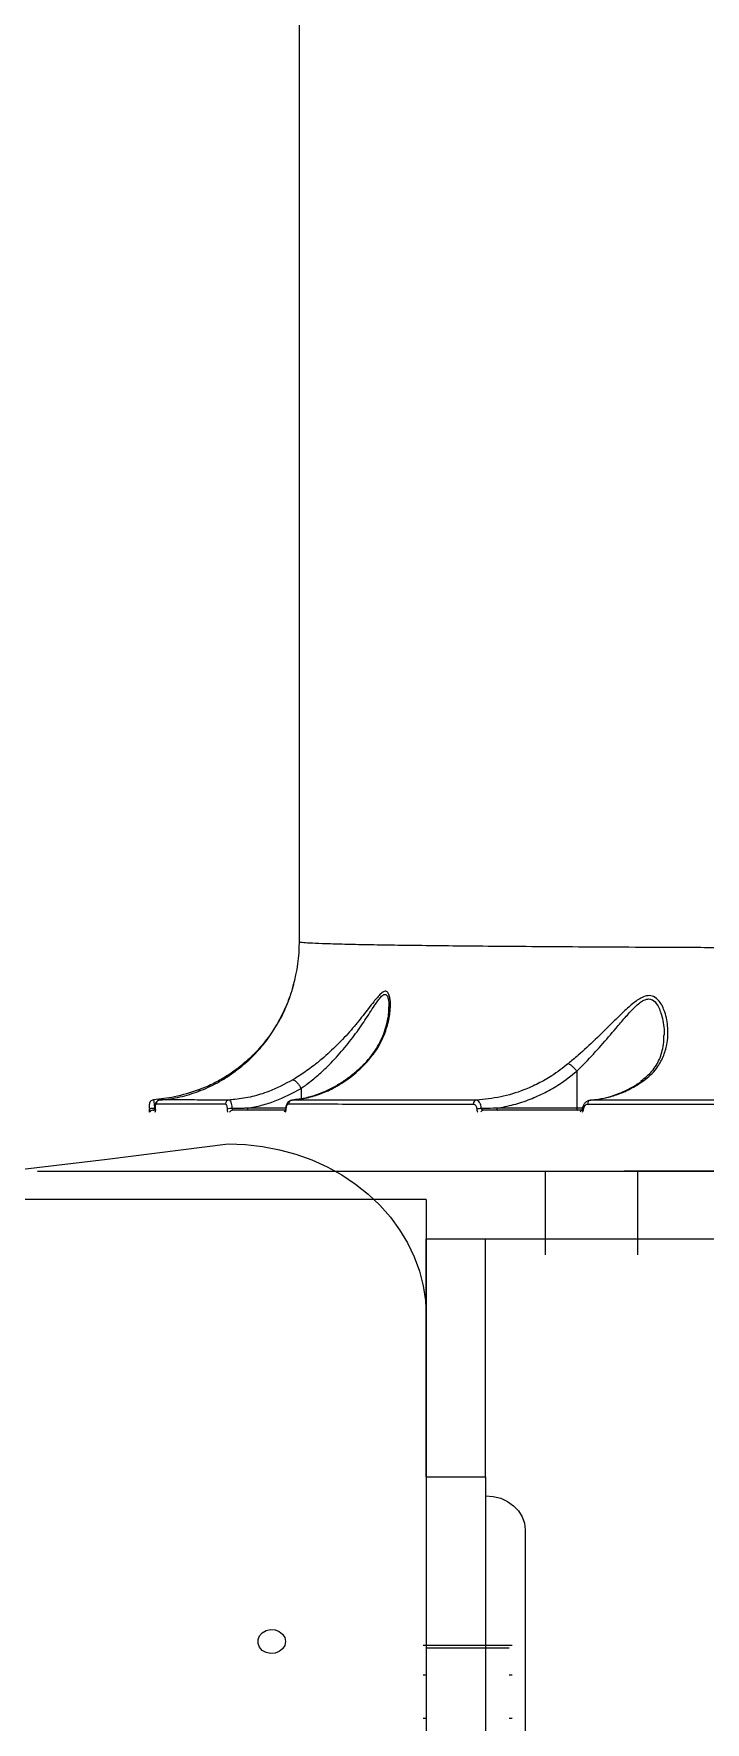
# Model space of a CAD drawing. Header units: millimetres. Extents: x -6104 to 7803, y -6013 to 4803.
# Drawn here: x 24.3 to 193.9, y 405.7 to 832 of the extents above; entities that cross this region are included whole.
import ezdxf

# ---------------------------------------------------------------- set-up
doc = ezdxf.new("R2010")
doc.units = ezdxf.units.MM
doc.layers.add('DIKOM_ОБЪЕКТ', color=7, linetype='Continuous')

# ---------------------------------------------------------------- blocks, each defined once
blk = doc.blocks.new('A$C280819A5')
at = {"color": 7, "linetype": 'Continuous', "lineweight": 15}
for p, q in [((863.92, 30), (533.92, 30)), ((863.92, 30), (863.92, 15)), ((863.92, 30), (923.98, 30)), ((923.98, 30), (923.98, 15)), ((923.98, 30), (923.98, 15)), ((923.98, 30), (923.98, 30)), ((863.92, 15), (623.61, 15)), ((863.92, 15), (923.98, 15)), ((923.98, 15), (923.98, 15)), ((850.51, 5), (794.2, 5))]:
    blk.add_line(p, q, dxfattribs=at)
at = {"color": 7, "linetype": 'Continuous', "lineweight": 15, "flags": 128}
for points in [[(940.54, 141.17), (944.1, 110.56), (947.97, 80)], [(947.97, 80), (947.8, 75.64), (947.31, 71.32), (946.49, 67.06), (945.35, 62.9), (943.91, 58.87), (942.16, 55), (940.13, 51.32), (937.83, 47.86), (935.28, 44.64), (932.49, 41.7), (929.5, 39.04), (926.31, 36.7), (922.96, 34.68), (919.47, 33.02), (915.86, 31.7), (912.17, 30.76), (908.43, 30.19), (904.65, 30)], [(822.35, 65.5), (821.37, 65.69), (820.49, 66.24), (819.82, 67.09), (819.41, 68.14), (819.33, 69.29), (819.58, 70.41), (820.12, 71.37), (820.91, 72.08), (821.85, 72.45), (822.85, 72.45), (823.8, 72.08), (824.58, 71.37), (825.13, 70.41), (825.38, 69.29), (825.29, 68.14), (824.89, 67.09), (824.22, 66.24), (823.34, 65.69), (822.35, 65.5)], [(859.17, 15), (859, 13.05), (858.51, 11.17), (857.71, 9.44), (856.63, 7.93), (855.32, 6.69), (853.82, 5.76), (852.2, 5.19), (850.51, 5)]]:
    blk.add_lwpolyline(points, dxfattribs=at)

msp = doc.modelspace()

# ---------------------------------------------------------------- linework, layer by layer
at = {"layer": 'DIKOM_ОБЪЕКТ', "color": 7, "linetype": 'Continuous', "lineweight": 15}
for p, q in [((91.419, 602.744), (91.419, 900.793)), ((113.995, 586.381), (113.992, 586.142)), ((161.451, 570.071), (161.451, 560.74)), ((89.492, 562.882), (90.453, 562.994)), ((91.835, 565.737), (91.835, 563.172)), ((55.06, 560.671), (54.917, 560.669)), ((88.002, 560.74), (78.329, 560.74)), ((161.451, 560.74), (141.251, 560.74)), ((162.918, 560.74), (161.451, 560.74)), ((25.374, 544.739), (25.266, 544.739)), ((76.418, 544.739), (25.374, 544.739)), ((250.298, 544.739), (76.418, 544.739)), ((153.457, 544.739), (153.457, 523.74)), ((176.749, 544.739), (153.457, 544.739)), ((173.457, 544.84), (173.457, 544.739)), ((180.693, 544.84), (173.457, 544.84)), ((176.749, 544.739), (176.749, 523.74)), ((287.54, 544.739), (176.749, 544.739)), ((180.693, 544.84), (180.693, 544.739)), ((272.873, 544.84), (180.693, 544.84)), ((123.419, 537.739), (-56.581, 537.739)), ((123.419, 537.739), (123.419, 527.74)), ((123.419, 527.74), (123.419, 347.739)), ((123.419, 527.739), (923.419, 527.739)), ((123.419, 527.739), (123.419, 427.739)), ((145.169, 425.097), (122.669, 425.097)), ((144.419, 424.447), (123.419, 424.447)), ((123.419, 417.597), (122.669, 417.597)), ((145.169, 417.597), (144.419, 417.597)), ((122.669, 406.727), (123.419, 406.727)), ((144.419, 406.727), (145.169, 406.727))]:
    msp.add_line(p, q, dxfattribs=at)
at = {"layer": 'DIKOM_ОБЪЕКТ', "color": 7, "linetype": 'Continuous', "lineweight": 15, "flags": 128}
for points in [[(78.329, 560.74), (78.332, 560.642), (78.342, 560.548), (78.358, 560.462), (78.38, 560.386), (78.407, 560.324), (78.437, 560.278), (78.47, 560.249), (78.504, 560.24)], [(88.067, 560.541), (88.016, 560.564), (87.989, 560.585), (87.986, 560.596)], [(141.251, 560.74), (141.254, 560.642), (141.264, 560.548), (141.28, 560.462), (141.302, 560.386), (141.329, 560.324), (141.359, 560.278), (141.392, 560.249), (141.426, 560.24)]]:
    msp.add_lwpolyline(points, dxfattribs=at)
at = {"layer": 'DIKOM_ОБЪЕКТ', "color": 7, "linetype": 'Continuous', "lineweight": 15}
for centre, radius, start, end in [((51.419, 602.74), 40, 343.98916, 0.00405), ((56.225, 561.839), 0.998, 94.0849, 180.00186), ((73.721, 561.836), 0.981, 94.96213, 180.89164), ((89.648, 561.845), 0.966, 96.06763, 181.812), ((136.243, 561.878), 0.929, 100.09589, 184.56892), ((165.108, 561.9), 0.913, 103.16441, 186.217), ((54.419, 559.24), 1, 89.99958, 150.00402), ((54.49, 558.311), 2.396, 79.73581, 112.40846), ((74.272, 556.474), 4.198, 87.20048, 105.02055), ((74.595, 559.292), 0.948, 90.66698, 151.81269), ((88.433, 559.283), 0.979, 127.74083, 152.21479), ((137.517, 554.272), 6.399, 91.45176, 101.77097), ((137.98, 559.44), 0.801, 93.55824, 158.03161), ((162.981, 559.491), 0.752, 95.1472, 160.69553), ((163.191, 560.919), 0.397, 228.42659, 268.81502)]:
    msp.add_arc(centre, radius, start, end, dxfattribs=at)
for points, knots in [([(411.865, 600.842), (404.925, 600.846), (391.04, 600.854), (370.519, 600.871), (350.103, 600.893), (329.889, 600.918), (309.947, 600.949), (290.718, 600.983), (272.251, 601.022), (254.577, 601.064), (237.409, 601.112), (220.829, 601.165), (204.911, 601.224), (190, 601.288), (176.124, 601.357), (163.289, 601.431), (151.288, 601.511), (140.2, 601.598), (130.085, 601.693), (121.162, 601.795), (113.433, 601.902), (106.877, 602.016), (101.388, 602.139), (97.044, 602.271), (93.844, 602.413), (92.014, 602.564), (91.265, 602.674), (91.456, 602.735), (91.473, 602.74)], [0, 0, 0, 0, 0.0392484, 0.0785271, 0.1177753, 0.1581646, 0.1985869, 0.2389761, 0.2782267, 0.3175076, 0.3567582, 0.3971478, 0.4375703, 0.47796, 0.5172392, 0.5565484, 0.5958277, 0.6362446, 0.6766945, 0.7171114, 0.7564553, 0.7958291, 0.835173, 0.8756543, 0.9161683, 0.9566497, 0.9960917, 1, 1, 1, 1]), ([(89.955, 592.013), (89.88, 591.749), (89.734, 591.23), (89.169, 589.394), (88.199, 586.781), (86.522, 583.206), (84.273, 579.509), (81.529, 575.99), (78.482, 572.908), (75.474, 570.443), (72.401, 568.417), (69.259, 566.694), (67.1, 565.821), (65.951, 565.356)], [0, 0, 0, 0, 0.0523513, 0.1026391, 0.2096476, 0.3169509, 0.4385007, 0.5599355, 0.6575553, 0.7550336, 0.8331449, 0.9111718, 1, 1, 1, 1]), ([(83.58, 578.475), (84.531, 579.884), (86.432, 582.7), (88.178, 586.494), (89.167, 589.218), (89.655, 590.823), (89.924, 591.815), (89.979, 592.054), (90.005, 592.167)], [0, 0, 0, 0, 0.2718914, 0.5438224, 0.7273079, 0.8217279, 0.9156777, 1, 1, 1, 1]), ([(108.207, 572.106), (109.077, 573.126), (110.818, 575.166), (112.627, 578.569), (113.881, 582.154), (114.424, 585.462), (114.414, 587.844), (114.143, 589.254), (113.745, 590.097), (113.034, 590.421), (112.079, 589.808), (111.101, 588.768), (109.667, 586.999), (107.538, 584.209), (104.499, 580.441), (101.022, 576.71), (97.493, 573.44), (94.089, 570.753), (91.613, 569.036), (90.182, 568.158), (89.789, 567.918)], [0, 0, 0, 0, 0.0712979, 0.1426958, 0.2203432, 0.2979615, 0.3555857, 0.3853418, 0.414961, 0.4491145, 0.4886698, 0.5175516, 0.546512, 0.6250135, 0.703714, 0.7839244, 0.8640147, 0.9212525, 0.9784145, 1, 1, 1, 1]), ([(91.833, 565.744), (91.834, 565.745), (92.195, 565.997), (93.527, 566.945), (95.806, 568.764), (98.926, 571.622), (102.141, 575.084), (105.285, 579.028), (108.019, 583.009), (109.928, 585.968), (111.22, 587.877), (112, 588.875), (112.576, 589.375), (113.065, 589.534), (113.334, 589.427), (113.644, 589.033), (113.869, 588.386), (114.031, 587.404), (114.005, 586.675), (113.995, 586.381)], [0, 0, 0, 0, 0.0000503, 0.0326781, 0.1206254, 0.2086862, 0.3330774, 0.4576303, 0.5782934, 0.6986325, 0.7410208, 0.7832499, 0.8254349, 0.8383399, 0.8763182, 0.8853404, 0.9280242, 0.9710018, 1, 1, 1, 1]), ([(178.268, 567.649), (178.897, 568.138), (180.155, 569.114), (181.902, 571.125), (183.374, 573.695), (184.381, 577.121), (184.608, 581.007), (183.999, 584.272), (183.105, 586.506), (182.227, 587.948), (181.032, 589.022), (179.474, 589.275), (177.653, 588.69), (175.458, 587.102), (172.943, 584.799), (169.862, 581.728), (166.158, 578.102), (162.432, 574.637), (160.14, 572.699), (159.322, 572.008)], [0, 0, 0, 0, 0.044776, 0.0895831, 0.1609587, 0.2324499, 0.3238544, 0.4152107, 0.4505987, 0.4859292, 0.5329408, 0.5664211, 0.5998001, 0.6530916, 0.7108108, 0.7686684, 0.8592869, 0.9497924, 1, 1, 1, 1]), ([(161.444, 570.097), (161.446, 570.099), (162.186, 570.819), (164.272, 572.9), (167.611, 576.548), (170.913, 580.388), (173.642, 583.644), (175.515, 585.709), (176.996, 587.093), (178.142, 587.935), (179.392, 588.436), (180.766, 588.153), (181.769, 586.989), (182.494, 585.473), (183.195, 583.079), (183.627, 580.888), (183.477, 579.25), (183.461, 579.071)], [0, 0, 0, 0, 0.0002365, 0.0748961, 0.2106429, 0.3465305, 0.431482, 0.5162074, 0.5536602, 0.5909805, 0.6356562, 0.6800716, 0.7447645, 0.795763, 0.8468661, 0.9831823, 1, 1, 1, 1]), ([(107.836, 571.983), (108.164, 572.321), (109.057, 573.241), (110.272, 574.861), (111.512, 576.844), (112.524, 578.99), (113.326, 581.276), (113.823, 583.454), (114.031, 585.182), (114.035, 586.065), (114.037, 586.382)], [0, 0, 0, 0, 0.0760289, 0.2069972, 0.3448007, 0.4883982, 0.6393961, 0.794661, 0.92648, 1, 1, 1, 1]), ([(56.154, 562.835), (56.627, 562.876), (58.739, 563.061), (62.472, 563.782), (67.256, 565.395), (71.637, 567.584), (75.584, 570.229), (79.084, 573.22), (81.728, 576.042), (83.146, 577.905), (83.58, 578.475)], [0, 0, 0, 0, 0.0465649, 0.2078847, 0.3696717, 0.5309377, 0.6671831, 0.8037644, 0.9398799, 1, 1, 1, 1]), ([(177.586, 567.625), (177.736, 567.723), (178.451, 568.19), (179.518, 569.137), (180.769, 570.466), (181.765, 571.91), (182.528, 573.53), (183.11, 575.38), (183.455, 577.244), (183.468, 578.511), (183.475, 579.068)], [0, 0, 0, 0, 0.0335657, 0.1594541, 0.2896812, 0.4230124, 0.5602096, 0.7079389, 0.871715, 1, 1, 1, 1]), ([(89.546, 562.806), (90.669, 562.931), (92.998, 563.191), (96.486, 564.2), (100.297, 565.873), (104.315, 568.372), (106.9, 570.852), (108.207, 572.106)], [0, 0, 0, 0, 0.1665443, 0.3455492, 0.5267573, 0.760781, 1, 1, 1, 1]), ([(90.453, 562.994), (90.864, 563.036), (92.203, 563.172), (94.454, 563.733), (97.185, 564.663), (99.859, 565.915), (102.45, 567.45), (104.913, 569.282), (106.71, 570.813), (107.631, 571.812), (107.826, 572.024)], [0, 0, 0, 0, 0.0658356, 0.2144567, 0.3640822, 0.5141383, 0.6638818, 0.8127186, 0.9601539, 1, 1, 1, 1]), ([(108.207, 572.106), (108.181, 572.099), (108.063, 572.065), (107.985, 571.986), (107.925, 571.924)], [0, 0, 0, 0, 0.2220479, 1, 1, 1, 1]), ([(159.322, 572.008), (157.95, 570.939), (155.533, 569.057), (151.723, 566.913), (147.454, 565.014), (142.233, 563.403), (138.146, 562.998), (136.08, 562.793)], [0, 0, 0, 0, 0.20226241, 0.35640591, 0.51199346, 0.75324813, 1, 1, 1, 1]), ([(159.322, 572.008), (159.335, 572.003), (159.472, 571.955), (159.793, 571.777), (160.336, 571.341), (160.922, 570.756), (161.27, 570.316), (161.444, 570.097)], [0, 0, 0, 0, 0.02624276, 0.26310892, 0.50874048, 0.75436765, 1, 1, 1, 1]), ([(89.789, 567.918), (87.781, 566.843), (84.473, 565.075), (79.484, 563.611), (76.105, 563.007), (74.138, 562.853), (73.636, 562.814)], [0, 0, 0, 0, 0.3957837, 0.651634, 0.9109978, 1, 1, 1, 1]), ([(89.789, 567.918), (89.805, 567.918), (89.876, 567.919), (90.073, 567.865), (90.437, 567.625), (90.92, 567.13), (91.415, 566.479), (91.694, 565.989), (91.833, 565.744)], [0, 0, 0, 0, 0.0352196, 0.1540772, 0.3655582, 0.5770359, 0.7885188, 1, 1, 1, 1]), ([(141.251, 560.74), (142.674, 561.011), (145.536, 561.557), (149.617, 562.928), (153.484, 564.669), (157.478, 566.941), (160.018, 568.942), (161.451, 570.071)], [0, 0, 0, 0, 0.1948112, 0.391643, 0.5750673, 0.760213, 1, 1, 1, 1]), ([(161.451, 570.071), (161.451, 570.076), (161.45, 570.084), (161.447, 570.092), (161.444, 570.096), (161.444, 570.097)], [0, 0, 0, 0, 0.5068456, 0.9190243, 1, 1, 1, 1]), ([(164.887, 562.849), (165.564, 562.901), (167.144, 563.023), (169.602, 563.584), (172.241, 564.46), (174.796, 565.675), (176.619, 566.704), (177.548, 567.412), (177.693, 567.523)], [0, 0, 0, 0, 0.1525344, 0.3559344, 0.5592117, 0.7616295, 0.9626946, 1, 1, 1, 1]), ([(164.9, 562.789), (164.942, 562.791), (166.068, 562.865), (168.288, 563.17), (171.612, 564.097), (174.987, 565.522), (177.169, 566.937), (178.268, 567.649)], [0, 0, 0, 0, 0.0089008, 0.2417879, 0.4772804, 0.7368248, 1, 1, 1, 1]), ([(178.268, 567.649), (178.239, 567.65), (178.107, 567.651), (177.903, 567.627), (177.783, 567.52), (177.731, 567.473)], [0, 0, 0, 0, 0.1405326, 0.6224713, 1, 1, 1, 1]), ([(53.578, 560.653), (53.578, 560.741), (53.579, 561.016), (53.588, 561.419), (53.602, 561.746), (53.614, 561.912), (53.642, 562.079), (53.705, 562.27), (53.832, 562.488), (54.06, 562.698), (54.32, 562.832), (54.494, 562.834), (54.551, 562.834)], [0, 0, 0, 0, 0.0801131, 0.247955, 0.4346987, 0.557275, 0.6200694, 0.6734859, 0.7488041, 0.8456901, 0.9490894, 1, 1, 1, 1]), ([(65.951, 565.356), (63.94, 564.691), (60.214, 563.458), (56.335, 563.042), (54.549, 562.851)], [0, 0, 0, 0, 0.5395097, 1, 1, 1, 1]), ([(54.917, 560.669), (54.902, 560.956), (54.871, 561.548), (54.78, 562.267), (54.667, 562.764), (54.588, 562.822), (54.549, 562.851)], [0, 0, 0, 0, 0.2380059, 0.4906761, 0.7462838, 1, 1, 1, 1]), ([(55.064, 560.582), (55.064, 560.587), (55.064, 560.77), (55.079, 561.129), (55.12, 561.62), (55.168, 561.928), (55.277, 562.242), (55.448, 562.511), (55.726, 562.726), (56, 562.839), (56.171, 562.825), (56.218, 562.821)], [0, 0, 0, 0, 0.0040125, 0.1599908, 0.3254727, 0.5430523, 0.6403096, 0.7472899, 0.8478672, 0.9575679, 1, 1, 1, 1]), ([(73.636, 562.814), (71.537, 562.815), (67.339, 562.818), (62.464, 562.823), (58.562, 562.828), (56.957, 562.833), (56.154, 562.835)], [0, 0, 0, 0, 0.2485964, 0.4971933, 0.7485965, 1, 1, 1, 1]), ([(65.951, 565.356), (65.965, 565.361), (66.057, 565.394), (66.197, 565.395), (66.35, 565.261), (66.389, 565.227)], [0, 0, 0, 0, 0.1171832, 0.7705599, 1, 1, 1, 1]), ([(74.477, 560.668), (74.472, 560.731), (74.447, 561.072), (74.356, 561.664), (74.16, 562.3), (73.909, 562.731), (73.727, 562.786), (73.636, 562.814)], [0, 0, 0, 0, 0.0542165, 0.2910903, 0.5276347, 0.7637149, 1, 1, 1, 1]), ([(78.329, 560.74), (79.508, 560.97), (81.876, 561.432), (86.482, 562.884), (89.7, 564.6), (91.835, 565.737)], [0, 0, 0, 0, 0.2503988, 0.5028644, 1, 1, 1, 1]), ([(87.99, 560.596), (87.991, 560.629), (88, 560.946), (88.129, 561.549), (88.422, 562.196), (88.88, 562.62), (89.287, 562.811), (89.523, 562.789), (89.585, 562.783)], [0, 0, 0, 0, 0.0297499, 0.28646, 0.5726857, 0.7641654, 0.9380965, 1, 1, 1, 1]), ([(136.08, 562.793), (132.097, 562.794), (124.132, 562.795), (113.2, 562.798), (103.062, 562.801), (95.27, 562.803), (90.997, 562.805), (89.546, 562.806)], [0, 0, 0, 0, 0.22031053, 0.44062134, 0.66308307, 0.88554529, 1, 1, 1, 1]), ([(91.835, 565.737), (91.835, 565.739), (91.834, 565.741), (91.833, 565.744), (91.833, 565.744)], [0, 0, 0, 0, 0.65727583, 1, 1, 1, 1]), ([(137.355, 560.669), (137.352, 560.704), (137.322, 561.011), (137.204, 561.583), (136.911, 562.244), (136.519, 562.701), (136.226, 562.763), (136.08, 562.793)], [0, 0, 0, 0, 0.03002284, 0.2639489, 0.50664469, 0.75445468, 1, 1, 1, 1]), ([(162.935, 560.621), (162.938, 560.664), (162.958, 561.012), (163.168, 561.606), (163.623, 562.275), (164.229, 562.666), (164.704, 562.832), (164.928, 562.789), (164.931, 562.788)], [0, 0, 0, 0, 0.038286, 0.3059512, 0.5507596, 0.7804953, 0.9965708, 1, 1, 1, 1]), ([(231.398, 562.782), (225.459, 562.783), (213.58, 562.784), (196.613, 562.785), (180.249, 562.787), (170.017, 562.788), (164.9, 562.789)], [0, 0, 0, 0, 0.24859564, 0.49719022, 0.74859575, 1, 1, 1, 1]), ([(53.576, 560.533), (53.576, 560.393), (53.575, 560.12), (53.561, 559.554), (53.575, 560.12), (53.576, 560.393), (53.576, 560.533)], [0, 0, 0, 0, 0.25617829, 0.5, 0.74382171, 1, 1, 1, 1]), ([(55.234, 560.24), (54.982, 560.24), (54.435, 560.24), (54.523, 560.24), (54.57, 560.24)], [0, 0, 0, 0, 0.4614063, 1, 1, 1, 1]), ([(54.536, 560.24), (54.582, 560.245), (54.67, 560.257), (54.788, 560.348), (54.87, 560.475), (54.907, 560.592), (54.915, 560.652), (54.917, 560.669)], [0, 0, 0, 0, 0.2917301, 0.5672557, 0.8036488, 0.9441415, 1, 1, 1, 1]), ([(55.015, 559.74), (55.019, 559.77), (55.032, 559.869), (55.051, 560.15), (55.063, 560.452), (55.063, 560.624), (55.064, 560.663)], [0, 0, 0, 0, 0.1732486, 0.5609613, 0.9000281, 1, 1, 1, 1]), ([(55.025, 559.74), (55.027, 559.751), (55.039, 559.85), (55.056, 560.13), (55.064, 560.424), (55.067, 560.571)], [0, 0, 0, 0, 0.062919, 0.530724, 1, 1, 1, 1]), ([(55.067, 560.571), (55.071, 560.715), (55.078, 561.003), (55.104, 561.364), (55.141, 561.647), (55.183, 561.812), (55.214, 561.831), (55.227, 561.839)], [0, 0, 0, 0, 0.188921, 0.3774394, 0.5791866, 0.8164448, 1, 1, 1, 1]), ([(55.227, 561.839), (56.02, 561.837), (57.607, 561.834), (61.481, 561.829), (66.363, 561.825), (70.614, 561.822), (72.74, 561.821)], [0, 0, 0, 0, 0.2485962, 0.4971929, 0.7485968, 1, 1, 1, 1]), ([(72.74, 561.821), (72.791, 561.804), (72.892, 561.771), (73.027, 561.511), (73.129, 561.129), (73.173, 560.772), (73.182, 560.567), (73.184, 560.529)], [0, 0, 0, 0, 0.2363578, 0.4725854, 0.7091582, 0.9458462, 1, 1, 1, 1]), ([(73.184, 560.529), (73.186, 560.492), (73.195, 560.289), (73.226, 559.994), (73.282, 559.807), (73.302, 559.74)], [0, 0, 0, 0, 0.1268068, 0.6862696, 1, 1, 1, 1]), ([(78.329, 560.74), (78.016, 560.731), (76.735, 560.698), (75.449, 560.681), (74.477, 560.668)], [0, 0, 0, 0, 0.2435957, 1, 1, 1, 1]), ([(74.584, 560.24), (74.571, 560.245), (74.545, 560.256), (74.512, 560.342), (74.488, 560.469), (74.479, 560.587), (74.477, 560.655), (74.477, 560.668)], [0, 0, 0, 0, 0.2371164, 0.4742576, 0.7107573, 0.9466063, 1, 1, 1, 1]), ([(87.847, 560.24), (85.517, 560.24), (80.675, 560.24), (76.664, 560.24), (74.584, 560.24)], [0, 0, 0, 0, 0.4811527, 1, 1, 1, 1]), ([(87.862, 560.024), (87.861, 560.023), (87.855, 560.015), (87.878, 560.051), (87.913, 560.147), (87.956, 560.324), (87.982, 560.486), (87.984, 560.586), (87.985, 560.597)], [0, 0, 0, 0, 0.0270391, 0.2180091, 0.4449277, 0.6800028, 0.9636696, 1, 1, 1, 1]), ([(87.902, 559.74), (87.939, 559.846), (88.022, 560.077), (88.051, 560.378), (88.067, 560.541)], [0, 0, 0, 0, 0.4588575, 1, 1, 1, 1]), ([(88.067, 560.541), (88.083, 560.7), (88.116, 561.018), (88.242, 561.414), (88.41, 561.695), (88.566, 561.805), (88.659, 561.812), (88.682, 561.814)], [0, 0, 0, 0, 0.2256682, 0.4513601, 0.6801942, 0.9175849, 1, 1, 1, 1]), ([(88.682, 561.814), (90.137, 561.814), (94.391, 561.813), (102.136, 561.81), (112.249, 561.808), (123.228, 561.806), (131.287, 561.805), (135.316, 561.804)], [0, 0, 0, 0, 0.114454, 0.3347643, 0.555075, 0.7775374, 1, 1, 1, 1]), ([(135.316, 561.804), (135.423, 561.787), (135.635, 561.753), (135.914, 561.482), (136.117, 561.086), (136.194, 560.742), (136.21, 560.557), (136.212, 560.536)], [0, 0, 0, 0, 0.2486595, 0.4975253, 0.7389386, 0.9703306, 1, 1, 1, 1]), ([(136.212, 560.536), (136.237, 560.348), (136.278, 560.043), (136.407, 559.823), (136.456, 559.74)], [0, 0, 0, 0, 0.6188406, 1, 1, 1, 1]), ([(141.251, 560.74), (140.938, 560.732), (139.642, 560.699), (138.342, 560.682), (137.355, 560.669)], [0, 0, 0, 0, 0.2408282, 1, 1, 1, 1]), ([(137.93, 560.24), (137.862, 560.245), (137.728, 560.256), (137.55, 560.344), (137.426, 560.469), (137.37, 560.587), (137.358, 560.651), (137.355, 560.669)], [0, 0, 0, 0, 0.2735548, 0.5342511, 0.7688178, 0.9341159, 1, 1, 1, 1]), ([(162.913, 560.24), (158.576, 560.24), (149.893, 560.24), (141.92, 560.24), (137.93, 560.24)], [0, 0, 0, 0, 0.4994505, 1, 1, 1, 1]), ([(161.451, 560.74), (161.453, 560.683), (161.457, 560.571), (161.486, 560.421), (161.53, 560.307), (161.575, 560.255), (161.606, 560.241), (161.619, 560.24), (161.623, 560.24)], [0, 0, 0, 0, 0.21462494, 0.42925382, 0.6439283, 0.858557, 0.95518037, 1, 1, 1, 1]), ([(162.774, 560.205), (162.777, 560.207), (162.781, 560.21), (162.832, 560.282), (162.885, 560.406), (162.928, 560.576), (162.932, 560.705), (162.934, 560.767)], [0, 0, 0, 0, 0.2047502, 0.3967102, 0.5870889, 0.8018868, 1, 1, 1, 1]), ([(162.91, 559.74), (162.97, 559.837), (163.106, 560.061), (163.155, 560.355), (163.182, 560.522)], [0, 0, 0, 0, 0.43302473, 1, 1, 1, 1]), ([(163.182, 560.522), (163.212, 560.687), (163.272, 561.017), (163.495, 561.424), (163.789, 561.704), (164.04, 561.796), (164.178, 561.8), (164.201, 561.801)], [0, 0, 0, 0, 0.2376806, 0.475479, 0.7137331, 0.9520186, 1, 1, 1, 1]), ([(164.201, 561.801), (169.27, 561.8), (179.409, 561.799), (195.733, 561.798), (212.79, 561.797), (224.828, 561.796), (230.847, 561.796)], [0, 0, 0, 0, 0.248595, 0.4971898, 0.7485949, 1, 1, 1, 1])]:
    msp.add_open_spline(points, degree=3, knots=knots, dxfattribs=at)

# ---------------------------------------------------------------- block references
at = {"layer": 'DIKOM_ОБЪЕКТ', "color": 7, "linetype": 'Continuous', "lineweight": 15, "rotation": 90}
msp.add_blockref('A$C280819A5', (153.419, -396.236), dxfattribs=at)

doc.saveas('drawing.dxf')
